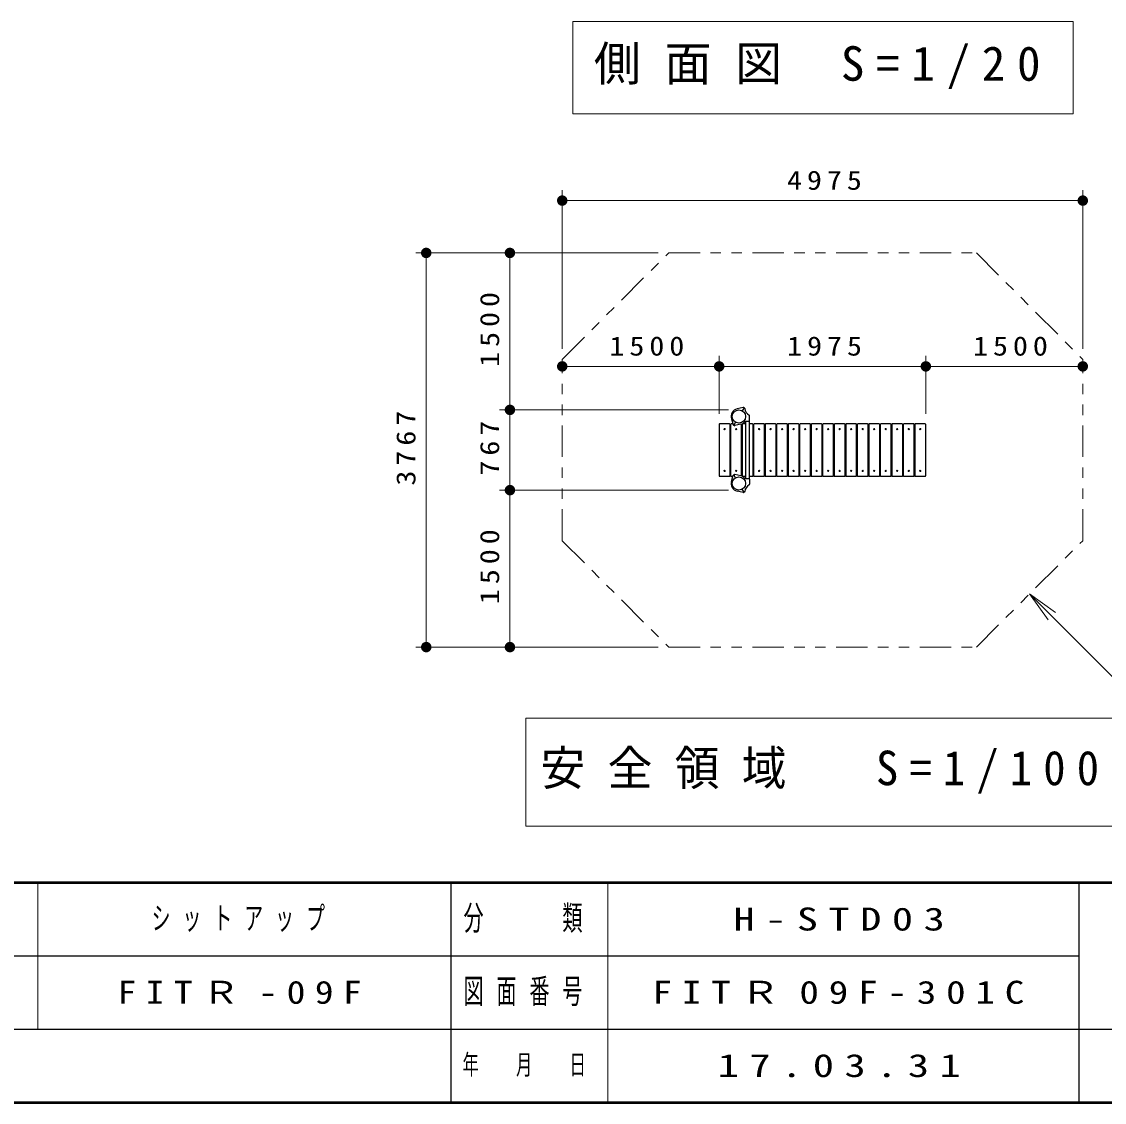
# Model space of a CAD drawing. Units: millimetres on the paper, with parts at other scales. Extents: x -365 to 0, y -5 to 257.
# Drawn here: x -171 to -67.5, y 0 to 103.3 of the extents above; entities that cross this region are included whole.
import ezdxf

# ---------------------------------------------------------------- set-up
doc = ezdxf.new("R2010")
doc.units = ezdxf.units.MM
doc.linetypes.add('USER3', pattern=[8, 3, -1, 1, -1, 1, -1])
doc.layers.add('LY_1', color=7, linetype='Continuous', lineweight=25)
doc.styles.add('ＭＳ ゴシック', font='')
doc.styles.get('ＭＳ ゴシック').set_extended_font_data('MS Gothic')

# ---------------------------------------------------------------- blocks, each defined once
blk = doc.blocks.new('filled_dot')
at = {"color": 0, "linetype": 'Continuous', "lineweight": -2, "const_width": 1.25}
blk.add_lwpolyline([(-0.625, 0, 1), (0.625, 0, 1)], format="xyb", close=True, dxfattribs=at)

msp = doc.modelspace()

# ---------------------------------------------------------------- linework, layer by layer
at = {"layer": 'LY_1', "lineweight": 13}
for p, q in [((-118.337, 103.273), (-118.337, 94.473)), ((-70.537, 103.273), (-118.337, 103.273)), ((-70.537, 94.473), (-70.537, 103.273)), ((-118.337, 94.473), (-70.537, 94.473)), ((-119.363, 72.001), (-119.363, 87.173)), ((-69.611, 72.001), (-69.611, 87.173)), ((-119.363, 86.173), (-69.611, 86.173)), ((-110.191, 81.173), (-133.363, 81.173)), ((-132.363, 43.503), (-132.363, 81.173)), ((-110.191, 81.173), (-125.363, 81.173)), ((-124.363, 66.173), (-124.363, 81.173)), ((-104.363, 65.788), (-104.363, 71.331)), ((-84.611, 65.788), (-84.611, 71.331)), ((-119.363, 70.331), (-104.363, 70.331)), ((-104.363, 70.331), (-84.611, 70.331)), ((-84.611, 70.331), (-69.611, 70.331)), ((-103.473, 66.173), (-125.363, 66.173)), ((-124.363, 58.503), (-124.363, 66.173)), ((-103.473, 58.503), (-125.363, 58.503)), ((-124.363, 43.503), (-124.363, 58.503)), ((-72.929, 46.114), (-74.697, 48.589)), ((-74.697, 48.589), (-72.222, 46.821)), ((-74.697, 48.589), (-72.576, 46.467)), ((-110.191, 43.503), (-133.363, 43.503)), ((-110.191, 43.503), (-125.363, 43.503)), ((-122.837, 36.706), (-122.837, 26.406)), ((-66.037, 36.706), (-122.837, 36.706)), ((-122.837, 26.406), (-66.037, 26.406)), ((-169.5, 21), (-169.5, 7)), ((-115, 21), (-115, 0))]:
    msp.add_line(p, q, dxfattribs=at)
at = {"layer": 'LY_1', "linetype": 'USER3', "lineweight": 13}
for p, q in [((-119.363, 71.001), (-109.191, 81.173)), ((-109.191, 81.173), (-79.783, 81.173)), ((-79.783, 81.173), (-69.611, 71.001)), ((-119.363, 53.674), (-119.363, 71.001)), ((-69.611, 53.674), (-69.611, 71.001)), ((-119.363, 53.674), (-109.191, 43.503)), ((-79.783, 43.503), (-69.611, 53.674)), ((-109.191, 43.503), (-79.783, 43.503))]:
    msp.add_line(p, q, dxfattribs=at)
at = {"layer": 'LY_1'}
for p, q in [((-102.072, 66.41), (-102.654, 66.265)), ((-101.988, 66.378), (-102.155, 66.088)), ((-101.944, 66.352), (-102.038, 66.406)), ((-103.194, 65.331), (-103.028, 64.755)), ((-101.473, 65.126), (-101.473, 65.613)), ((-104.373, 64.788), (-104.373, 59.888)), ((-103.373, 64.838), (-104.323, 64.838)), ((-103.323, 59.888), (-103.323, 64.788)), ((-103.27, 64.788), (-103.27, 59.888)), ((-103.052, 64.838), (-103.22, 64.838)), ((-103.005, 64.725), (-102.91, 64.67)), ((-102.79, 64.988), (-102.958, 64.698)), ((-102.291, 64.81), (-102.873, 64.665)), ((-102.22, 59.888), (-102.22, 64.788)), ((-102.167, 64.788), (-102.167, 59.888)), ((-101.843, 64.838), (-102.117, 64.838)), ((-101.523, 65.076), (-101.882, 65.076)), ((-101.843, 65.076), (-101.843, 59.6)), ((-101.503, 65.076), (-101.503, 59.6)), ((-101.167, 64.838), (-101.503, 64.838)), ((-101.117, 59.888), (-101.117, 64.788)), ((-101.073, 64.788), (-101.073, 59.888)), ((-100.073, 64.838), (-101.023, 64.838)), ((-100.023, 59.888), (-100.023, 64.788)), ((-99.973, 64.788), (-99.973, 59.888)), ((-98.973, 64.838), (-99.923, 64.838)), ((-98.923, 59.888), (-98.923, 64.788)), ((-98.873, 64.788), (-98.873, 59.888)), ((-97.873, 64.838), (-98.823, 64.838)), ((-97.823, 59.888), (-97.823, 64.788)), ((-97.773, 64.788), (-97.773, 59.888)), ((-96.773, 64.838), (-97.723, 64.838)), ((-96.723, 59.888), (-96.723, 64.788)), ((-96.673, 64.788), (-96.673, 59.888)), ((-95.673, 64.838), (-96.623, 64.838)), ((-95.623, 59.888), (-95.623, 64.788)), ((-95.573, 64.788), (-95.573, 59.888)), ((-94.573, 64.838), (-95.523, 64.838)), ((-94.523, 59.888), (-94.523, 64.788)), ((-94.473, 64.788), (-94.473, 59.888)), ((-93.473, 64.838), (-94.423, 64.838)), ((-93.423, 59.888), (-93.423, 64.788)), ((-93.373, 64.788), (-93.373, 59.888)), ((-92.373, 64.838), (-93.323, 64.838)), ((-92.323, 59.888), (-92.323, 64.788)), ((-92.273, 64.788), (-92.273, 59.888)), ((-91.273, 64.838), (-92.223, 64.838)), ((-91.223, 59.888), (-91.223, 64.788)), ((-91.173, 64.788), (-91.173, 59.888)), ((-90.173, 64.838), (-91.123, 64.838)), ((-90.123, 59.888), (-90.123, 64.788)), ((-90.073, 64.788), (-90.073, 59.888)), ((-89.073, 64.838), (-90.023, 64.838)), ((-89.023, 59.888), (-89.023, 64.788)), ((-88.973, 64.788), (-88.973, 59.888)), ((-87.973, 64.838), (-88.923, 64.838)), ((-87.923, 59.888), (-87.923, 64.788)), ((-87.873, 64.788), (-87.873, 59.888)), ((-86.873, 64.838), (-87.823, 64.838)), ((-86.823, 59.888), (-86.823, 64.788)), ((-86.773, 64.788), (-86.773, 59.888)), ((-85.773, 64.838), (-86.723, 64.838)), ((-85.723, 59.888), (-85.723, 64.788)), ((-85.673, 64.788), (-85.673, 59.888)), ((-84.673, 64.838), (-85.623, 64.838)), ((-84.623, 59.888), (-84.623, 64.788)), ((-104.323, 59.838), (-103.373, 59.838)), ((-103.22, 59.838), (-103.052, 59.838)), ((-103.194, 59.344), (-103.028, 59.921)), ((-103.005, 59.95), (-102.91, 60.005)), ((-102.79, 59.688), (-102.958, 59.978)), ((-102.291, 59.865), (-102.873, 60.01)), ((-102.117, 59.838), (-101.843, 59.838)), ((-101.523, 59.6), (-101.882, 59.6)), ((-101.503, 59.838), (-101.167, 59.838)), ((-101.473, 59.55), (-101.473, 59.062)), ((-101.023, 59.838), (-100.073, 59.838)), ((-99.923, 59.838), (-98.973, 59.838)), ((-98.823, 59.838), (-97.873, 59.838)), ((-97.723, 59.838), (-96.773, 59.838)), ((-96.623, 59.838), (-95.673, 59.838)), ((-95.523, 59.838), (-94.573, 59.838)), ((-94.423, 59.838), (-93.473, 59.838)), ((-93.323, 59.838), (-92.373, 59.838)), ((-92.223, 59.838), (-91.273, 59.838)), ((-91.123, 59.838), (-90.173, 59.838)), ((-90.023, 59.838), (-89.073, 59.838)), ((-88.923, 59.838), (-87.973, 59.838)), ((-87.823, 59.838), (-86.873, 59.838)), ((-86.723, 59.838), (-85.773, 59.838)), ((-85.623, 59.838), (-84.673, 59.838)), ((-102.072, 58.265), (-102.654, 58.41)), ((-101.988, 58.298), (-102.155, 58.588)), ((-101.944, 58.323), (-102.038, 58.269)), ((-130, 21), (-130, 0)), ((-70, 21), (-70, 0)), ((-182.5, 14), (-70, 14)), ((-237.5, 7), (0, 7))]:
    msp.add_line(p, q, dxfattribs=at)
at = {"layer": 'LY_1', "lineweight": 50}
for p, q in [((-365, 21), (0, 21)), ((-365, 0), (0, 0))]:
    msp.add_line(p, q, dxfattribs=at)
at = {"layer": 'LY_1', "lineweight": 13}
msp.add_lwpolyline([(-74.697, 48.589), (-66.569, 40.46), (-45.469, 40.46)], dxfattribs=at)
at = {"layer": 'LY_1'}
for centre in [(-102.473, 65.538), (-102.473, 59.138)]:
    msp.add_circle(centre, 0.635, dxfattribs=at)
at = {"layer": 'LY_1', "lineweight": 13}
for centre in [(-103.848, 64.338), (-102.745, 64.338), (-100.548, 64.338), (-99.448, 64.338), (-98.348, 64.338), (-97.248, 64.338), (-96.148, 64.338), (-95.048, 64.338), (-93.948, 64.338), (-92.848, 64.338), (-91.748, 64.338), (-90.648, 64.338), (-89.548, 64.338), (-88.448, 64.338), (-87.348, 64.338), (-86.248, 64.338), (-85.148, 64.338), (-103.848, 60.338), (-102.745, 60.338), (-100.548, 60.338), (-99.448, 60.338), (-98.348, 60.338), (-97.248, 60.338), (-96.148, 60.338), (-95.048, 60.338), (-93.948, 60.338), (-92.848, 60.338), (-91.748, 60.338), (-90.648, 60.338), (-89.548, 60.338), (-88.448, 60.338), (-87.348, 60.338), (-86.248, 60.338), (-85.148, 60.338)]:
    msp.add_circle(centre, 0.06, dxfattribs=at)
at = {"layer": 'LY_1'}
for centre, radius, start, end in [((-102.473, 65.538), 0.75, 103.99962, 195.99962), ((-102.06, 66.362), 0.05, 59.99961, 103.99961), ((-101.969, 66.309), 0.05, 7.08612, 60), ((-101.02, 66.427), 0.907, 187.08613, 238.25618), ((-101.523, 65.613), 0.05, 0, 58.25619), ((-104.323, 64.788), 0.05, 90, 180), ((-103.373, 64.788), 0.05, 0, 90), ((-103.22, 64.788), 0.05, 90, 180), ((-102.98, 64.768), 0.05, 195.99962, 239.99963), ((-102.885, 64.713), 0.05, 239.99993, 284.00024), ((-102.473, 65.538), 0.75, 284.00024, 321.97492), ((-102.27, 64.788), 0.05, 0, 49.34853), ((-102.117, 64.788), 0.05, 90, 180), ((-101.523, 65.126), 0.05, 270, 0), ((-101.167, 64.788), 0.05, 0, 90), ((-101.023, 64.788), 0.05, 90, 180), ((-100.073, 64.788), 0.05, 0, 90), ((-99.923, 64.788), 0.05, 90, 180), ((-98.973, 64.788), 0.05, 0, 90), ((-98.823, 64.788), 0.05, 90, 180), ((-97.873, 64.788), 0.05, 0, 90), ((-97.723, 64.788), 0.05, 90, 180), ((-96.773, 64.788), 0.05, 0, 90), ((-96.623, 64.788), 0.05, 90, 180), ((-95.673, 64.788), 0.05, 0, 90), ((-95.523, 64.788), 0.05, 90, 180), ((-94.573, 64.788), 0.05, 0, 90), ((-94.423, 64.788), 0.05, 90, 180), ((-93.473, 64.788), 0.05, 0, 90), ((-93.323, 64.788), 0.05, 90, 180), ((-92.373, 64.788), 0.05, 0, 90), ((-92.223, 64.788), 0.05, 90, 180), ((-91.273, 64.788), 0.05, 0, 90), ((-91.123, 64.788), 0.05, 90, 180), ((-90.173, 64.788), 0.05, 0, 90), ((-90.023, 64.788), 0.05, 90, 180), ((-89.073, 64.788), 0.05, 0, 90), ((-88.923, 64.788), 0.05, 90, 180), ((-87.973, 64.788), 0.05, 0, 90), ((-87.823, 64.788), 0.05, 90, 180), ((-86.873, 64.788), 0.05, 0, 90), ((-86.723, 64.788), 0.05, 90, 180), ((-85.773, 64.788), 0.05, 0, 90), ((-85.623, 64.788), 0.05, 90, 180), ((-84.673, 64.788), 0.05, 0, 90), ((-104.323, 59.888), 0.05, 180, 270), ((-103.373, 59.888), 0.05, 270, 0), ((-103.22, 59.888), 0.05, 180, 270), ((-102.473, 59.138), 0.75, 164.00038, 256.00038), ((-102.98, 59.907), 0.05, 120.00037, 164.00038), ((-102.885, 59.962), 0.05, 75.99976, 120.00007), ((-102.473, 59.138), 0.75, 38.02508, 75.99976), ((-102.27, 59.888), 0.05, 310.65147, 0), ((-102.117, 59.888), 0.05, 180, 270), ((-101.02, 58.248), 0.907, 121.74382, 172.91387), ((-101.523, 59.55), 0.05, 0, 90), ((-101.523, 59.062), 0.05, 301.74381, 0), ((-101.167, 59.888), 0.05, 270, 0), ((-101.023, 59.888), 0.05, 180, 270), ((-100.073, 59.888), 0.05, 270, 0), ((-99.923, 59.888), 0.05, 180, 270), ((-98.973, 59.888), 0.05, 270, 0), ((-98.823, 59.888), 0.05, 180, 270), ((-97.873, 59.888), 0.05, 270, 0), ((-97.723, 59.888), 0.05, 180, 270), ((-96.773, 59.888), 0.05, 270, 0), ((-96.623, 59.888), 0.05, 180, 270), ((-95.673, 59.888), 0.05, 270, 0), ((-95.523, 59.888), 0.05, 180, 270), ((-94.573, 59.888), 0.05, 270, 0), ((-94.423, 59.888), 0.05, 180, 270), ((-93.473, 59.888), 0.05, 270, 0), ((-93.323, 59.888), 0.05, 180, 270), ((-92.373, 59.888), 0.05, 270, 0), ((-92.223, 59.888), 0.05, 180, 270), ((-91.273, 59.888), 0.05, 270, 0), ((-91.123, 59.888), 0.05, 180, 270), ((-90.173, 59.888), 0.05, 270, 0), ((-90.023, 59.888), 0.05, 180, 270), ((-89.073, 59.888), 0.05, 270, 0), ((-88.923, 59.888), 0.05, 180, 270), ((-87.973, 59.888), 0.05, 270, 0), ((-87.823, 59.888), 0.05, 180, 270), ((-86.873, 59.888), 0.05, 270, 0), ((-86.723, 59.888), 0.05, 180, 270), ((-85.773, 59.888), 0.05, 270, 0), ((-85.623, 59.888), 0.05, 180, 270), ((-84.673, 59.888), 0.05, 270, 0), ((-102.06, 58.313), 0.05, 256.00039, 300.00039), ((-101.969, 58.366), 0.05, 300, 352.91388)]:
    msp.add_arc(centre, radius, start, end, dxfattribs=at)

# ---------------------------------------------------------------- block references
at = {"layer": 'LY_1', "lineweight": 13, "xscale": 0.4, "yscale": 0.4}
for p in [(-119.363, 86.173), (-119.363, 70.331), (-104.363, 70.331), (-84.611, 70.331)]:
    msp.add_blockref('filled_dot', p, dxfattribs=at)
for p, rotation in [((-69.611, 86.173), 180), ((-132.363, 81.173), 270), ((-124.363, 81.173), 270), ((-104.363, 70.331), 180), ((-84.611, 70.331), 180), ((-69.611, 70.331), 180), ((-124.363, 66.173), 90), ((-124.363, 66.173), 270), ((-124.363, 58.503), 90), ((-124.363, 58.503), 270), ((-132.363, 43.503), 90), ((-124.363, 43.503), 90)]:
    msp.add_blockref('filled_dot', p, dxfattribs=dict(at, rotation=rotation))

# ---------------------------------------------------------------- texts
at = {"layer": 'LY_1', "style": 'ＭＳ ゴシック'}
for s, insert, char_height, attachment_point in [('\\T1.5;側面図\\~S=1/20', (-94.437, 98.873), 3.299, 5), ('\\T1.33;\\W1.15;4975', (-94.07, 87.173), 1.833, 8), ('\\T1.33;\\W1.15;1500', (-111.042, 71.331), 1.833, 8), ('\\T1.33;\\W1.15;1975', (-94.059, 71.331), 1.833, 8), ('\\T1.33;\\W1.15;1500', (-76.29, 71.331), 1.833, 8), ('\\T1.5;\\W0.95;安全領域\u3000S=1/100', (-121.437, 31.556), 3.299, 4), ('\\T1.64;\\W0.6;シットアップ', (-149.75, 17.5), 2.199, 5), ('\\T1.64;\\W0.6;分\u3000\u3000類', (-122.5, 17.5), 2.346, 5), ('\\T1.5;\\W1.35;H-STD03', (-103, 17.5), 2.199, 4), ('\\T1.5;\\W1.2;FITＲ-09F', (-149.75, 10.5), 2.199, 5), ('\\T1.64;\\W0.6;図面番号', (-122.5, 10.5), 2.346, 5), ('\\T1.5;\\W1.25;FITＲ09F-301C', (-92.5, 10.5), 2.199, 5), ('\\T1.64;\\W0.6;年\u3000月\u3000日', (-122.5, 3.5), 1.906, 5), ('\\T1.5;\\W1.35;17.03.31', (-104.5, 3.5), 2.199, 4)]:
    msp.add_mtext(s, dxfattribs=dict(at, insert=insert, char_height=char_height, attachment_point=attachment_point))
at = {"layer": 'LY_1', "char_height": 1.833, "attachment_point": 8, "rotation": 90, "style": 'ＭＳ ゴシック'}
for s, insert in [('\\T1.33;\\W1.15;1500', (-125.363, 74.094)), ('\\T1.33;\\W1.15;3767', (-133.363, 62.754)), ('\\T1.33;\\W1.15;767', (-125.363, 62.754)), ('\\T1.33;\\W1.15;1500', (-125.363, 51.424))]:
    msp.add_mtext(s, dxfattribs=dict(at, insert=insert))

doc.saveas('drawing.dxf')
